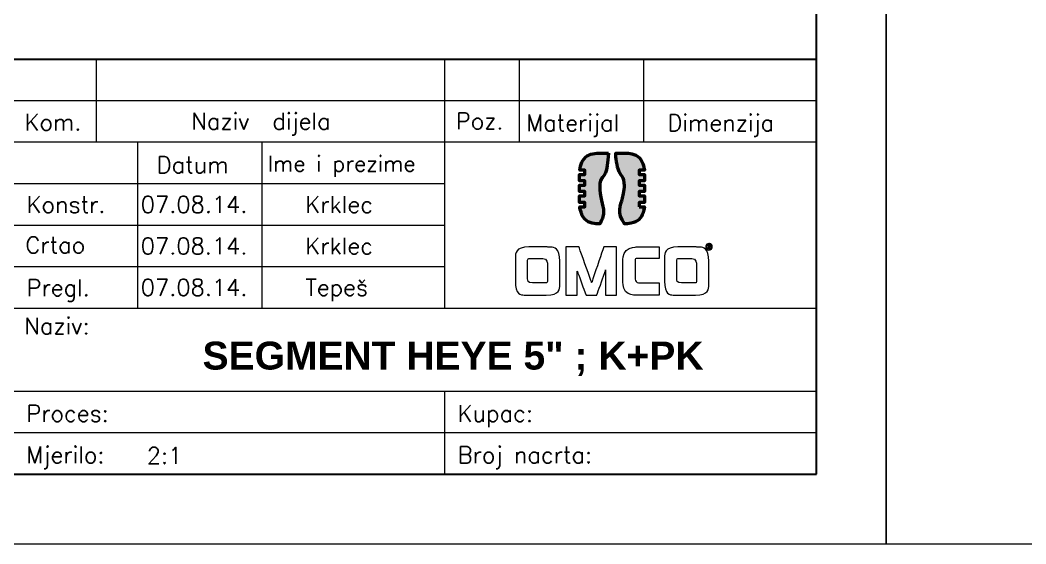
# Model space of a CAD drawing. Extents: x -409 to 828, y -94 to 506.
# Drawn here: x -50.5 to 21.5, y -94.1 to -56.6 of the extents above; entities that cross this region are included whole.
import ezdxf

# ---------------------------------------------------------------- set-up
doc = ezdxf.new("R2010")
doc.units = 0
doc.header["$LTSCALE"] = 7
doc.header["$MEASUREMENT"] = 0
doc.layers.get('0').update_dxf_attribs({"linetype": 'CONTINUOUS', "lineweight": 15})
doc.layers.add('3', color=3, linetype='CONTINUOUS', lineweight=30)
doc.layers.add('4', color=5, linetype='CONTINUOUS', lineweight=50)
doc.styles.add('ROMANS', font='romans.shx')

msp = doc.modelspace()

# ---------------------------------------------------------------- hatches: boundary and pattern name
at = {"layer": '4'}
h = msp.add_hatch(color=142, dxfattribs=at)
edge = h.paths.add_edge_path()
edge.add_spline(control_points=[(-9.0017, -68.7954), (-9.0091, -68.7012), (-9.0134, -68.6033), (-9.0134, -68.5017), (-9.0134, -68.5017), (-9.0134, -67.8634), (-8.4513, -67.6925), (-8.3898, -66.1606)], knot_values=[0.9494043, 0.9494043, 0.9494043, 0.9494043, 0.952381, 0.952381, 0.952381, 0.9761905, 1, 1, 1, 1], degree=3, periodic=0)
edge.add_spline(control_points=[(-8.3898, -66.1606), (-8.3898, -66.1606), (-8.5519, -66.1606), (-8.714, -66.1606)], knot_values=[0, 0, 0, 0, 0.0238095, 0.0238095, 0.0238095, 0.0238095], degree=3, periodic=0)
edge.add_spline(control_points=[(-8.714, -66.1606), (-8.8761, -66.1606), (-9.0382, -66.1606), (-9.0382, -66.1606), (-9.0382, -66.1606), (-9.0724, -66.1606), (-9.129, -66.1639)], knot_values=[0.0238095, 0.0238095, 0.0238095, 0.0238095, 0.047619, 0.047619, 0.047619, 0.0535718, 0.0535718, 0.0535718, 0.0535718], degree=3, periodic=0)
edge.add_spline(control_points=[(-9.129, -66.1639), (-9.1856, -66.1672), (-9.2645, -66.1738), (-9.3539, -66.187)], knot_values=[0.0535718, 0.0535718, 0.0535718, 0.0535718, 0.059524, 0.059524, 0.059524, 0.059524], degree=3, periodic=0)
edge.add_spline(control_points=[(-9.3539, -66.187), (-9.3986, -66.1936), (-9.4459, -66.2019), (-9.4944, -66.2122)], knot_values=[0.059524, 0.059524, 0.059524, 0.059524, 0.0625002, 0.0625002, 0.0625002, 0.0625002], degree=3, periodic=0)
edge.add_spline(control_points=[(-9.4944, -66.2122), (-9.5671, -66.2276), (-9.6424, -66.2477), (-9.7153, -66.2739)], knot_values=[0.0625002, 0.0625002, 0.0625002, 0.0625002, 0.0669644, 0.0669644, 0.0669644, 0.0669644], degree=3, periodic=0)
edge.add_spline(control_points=[(-9.7153, -66.2739), (-9.7396, -66.2826), (-9.7636, -66.2919), (-9.7871, -66.302)], knot_values=[0.0669644, 0.0669644, 0.0669644, 0.0669644, 0.0684524, 0.0684524, 0.0684524, 0.0684524], degree=3, periodic=0)
edge.add_spline(control_points=[(-9.7871, -66.302), (-9.8107, -66.3122), (-9.8338, -66.323), (-9.8563, -66.3346)], knot_values=[0.0684524, 0.0684524, 0.0684524, 0.0684524, 0.0699405, 0.0699405, 0.0699405, 0.0699405], degree=3, periodic=0)
edge.add_spline(control_points=[(-9.8563, -66.3346), (-9.8788, -66.3462), (-9.9224, -66.3709), (-9.9628, -66.3989), (-9.9822, -66.4137)], knot_values=[0.0699405, 0.0699405, 0.0699405, 0.0699405, 0.0714286, 0.0729166, 0.0729166, 0.0729166, 0.0729166], degree=3, periodic=0)
edge.add_spline(control_points=[(-9.9822, -66.4137), (-10.0209, -66.4433), (-10.0565, -66.4759), (-10.0893, -66.5111)], knot_values=[0.0729166, 0.0729166, 0.0729166, 0.0729166, 0.0758928, 0.0758928, 0.0758928, 0.0758928], degree=3, periodic=0)
edge.add_spline(control_points=[(-10.0893, -66.5111), (-10.122, -66.5463), (-10.1519, -66.584), (-10.1791, -66.6239)], knot_values=[0.0758928, 0.0758928, 0.0758928, 0.0758928, 0.0788689, 0.0788689, 0.0788689, 0.0788689], degree=3, periodic=0)
edge.add_spline(control_points=[(-10.1791, -66.6239), (-10.2064, -66.6637), (-10.231, -66.7057), (-10.2533, -66.7492)], knot_values=[0.0788689, 0.0788689, 0.0788689, 0.0788689, 0.081845, 0.081845, 0.081845, 0.081845], degree=3, periodic=0)
edge.add_spline(control_points=[(-10.2533, -66.7492), (-10.2868, -66.8145), (-10.3151, -66.8835), (-10.3391, -66.9544)], knot_values=[0.081845, 0.081845, 0.081845, 0.081845, 0.0863092, 0.0863092, 0.0863092, 0.0863092], degree=3, periodic=0)
edge.add_spline(control_points=[(-10.3391, -66.9544), (-10.3711, -67.0489), (-10.3955, -67.147), (-10.4146, -67.2447)], knot_values=[0.0863092, 0.0863092, 0.0863092, 0.0863092, 0.0922615, 0.0922615, 0.0922615, 0.0922615], degree=3, periodic=0)
edge.add_spline(control_points=[(-10.4146, -67.2447), (-10.4241, -67.2935), (-10.4323, -67.3423), (-10.4394, -67.3905)], knot_values=[0.0922615, 0.0922615, 0.0922615, 0.0922615, 0.0952381, 0.0952381, 0.0952381, 0.0952381], degree=3, periodic=0)
edge.add_spline(control_points=[(-10.4394, -67.3905), (-10.4394, -67.3905), (-10.4394, -67.3905), (-10.0683, -67.3905), (-10.0683, -67.3905)], knot_values=[0.0952381, 0.0952381, 0.0952381, 0.0952381, 0.1190476, 0.1428571, 0.1428571, 0.1428571, 0.1428571], degree=3, periodic=0)
edge.add_spline(control_points=[(-10.0683, -67.3905), (-10.0683, -67.3905), (-10.0683, -67.3905), (-10.0683, -67.7011), (-10.0683, -67.7011)], knot_values=[0.1428571, 0.1428571, 0.1428571, 0.1428571, 0.1666667, 0.1904762, 0.1904762, 0.1904762, 0.1904762], degree=3, periodic=0)
edge.add_spline(control_points=[(-10.0683, -67.7011), (-10.0683, -67.7011), (-10.0683, -67.7011), (-10.4565, -67.7011), (-10.4565, -67.7011)], knot_values=[0.1904762, 0.1904762, 0.1904762, 0.1904762, 0.2142857, 0.2380952, 0.2380952, 0.2380952, 0.2380952], degree=3, periodic=0)
edge.add_spline(control_points=[(-10.4565, -67.7011), (-10.4565, -67.7011), (-10.4565, -67.7011), (-10.4565, -68.1575), (-10.4565, -68.1575)], knot_values=[0.2380952, 0.2380952, 0.2380952, 0.2380952, 0.2619048, 0.2857143, 0.2857143, 0.2857143, 0.2857143], degree=3, periodic=0)
edge.add_spline(control_points=[(-10.4565, -68.1575), (-10.4565, -68.1575), (-10.4565, -68.1575), (-10.0683, -68.1575), (-10.0683, -68.1575)], knot_values=[0.2857143, 0.2857143, 0.2857143, 0.2857143, 0.3095238, 0.3333333, 0.3333333, 0.3333333, 0.3333333], degree=3, periodic=0)
edge.add_spline(control_points=[(-10.0683, -68.1575), (-10.0683, -68.1575), (-10.0683, -68.1575), (-10.0683, -68.4681), (-10.0683, -68.4681)], knot_values=[0.3333333, 0.3333333, 0.3333333, 0.3333333, 0.3571429, 0.3809524, 0.3809524, 0.3809524, 0.3809524], degree=3, periodic=0)
edge.add_spline(control_points=[(-10.0683, -68.4681), (-10.0683, -68.4681), (-10.0683, -68.4681), (-10.4565, -68.4681), (-10.4565, -68.4681)], knot_values=[0.3809524, 0.3809524, 0.3809524, 0.3809524, 0.4047619, 0.4285714, 0.4285714, 0.4285714, 0.4285714], degree=3, periodic=0)
edge.add_spline(control_points=[(-10.4565, -68.4681), (-10.4565, -68.4681), (-10.4565, -68.4681), (-10.4565, -68.9245), (-10.4565, -68.9245)], knot_values=[0.4285714, 0.4285714, 0.4285714, 0.4285714, 0.452381, 0.4761905, 0.4761905, 0.4761905, 0.4761905], degree=3, periodic=0)
edge.add_spline(control_points=[(-10.4565, -68.9245), (-10.4565, -68.9245), (-10.4565, -68.9245), (-10.0683, -68.9245), (-10.0683, -68.9245)], knot_values=[0.4761905, 0.4761905, 0.4761905, 0.4761905, 0.5, 0.5238095, 0.5238095, 0.5238095, 0.5238095], degree=3, periodic=0)
edge.add_spline(control_points=[(-10.0683, -68.9245), (-10.0683, -68.9245), (-10.0683, -68.9245), (-10.0683, -69.235), (-10.0683, -69.235)], knot_values=[0.5238095, 0.5238095, 0.5238095, 0.5238095, 0.547619, 0.5714286, 0.5714286, 0.5714286, 0.5714286], degree=3, periodic=0)
edge.add_spline(control_points=[(-10.0683, -69.235), (-10.0683, -69.235), (-10.0683, -69.235), (-10.4565, -69.235), (-10.4565, -69.235)], knot_values=[0.5714286, 0.5714286, 0.5714286, 0.5714286, 0.5952381, 0.6190476, 0.6190476, 0.6190476, 0.6190476], degree=3, periodic=0)
edge.add_spline(control_points=[(-10.4565, -69.235), (-10.4565, -69.235), (-10.4565, -69.235), (-10.4565, -69.6915), (-10.4565, -69.6915)], knot_values=[0.6190476, 0.6190476, 0.6190476, 0.6190476, 0.6428571, 0.6666667, 0.6666667, 0.6666667, 0.6666667], degree=3, periodic=0)
edge.add_spline(control_points=[(-10.4565, -69.6915), (-10.4565, -69.6915), (-10.4565, -69.6915), (-10.0683, -69.6915), (-10.0683, -69.6915)], knot_values=[0.6666667, 0.6666667, 0.6666667, 0.6666667, 0.6904762, 0.7142857, 0.7142857, 0.7142857, 0.7142857], degree=3, periodic=0)
edge.add_spline(control_points=[(-10.0683, -69.6915), (-10.0683, -69.6915), (-10.0683, -69.6915), (-10.0683, -70.002), (-10.0683, -70.002)], knot_values=[0.7142857, 0.7142857, 0.7142857, 0.7142857, 0.7380952, 0.7619048, 0.7619048, 0.7619048, 0.7619048], degree=3, periodic=0)
edge.add_spline(control_points=[(-10.0683, -70.002), (-10.0683, -70.002), (-10.0683, -70.002), (-10.4423, -70.002), (-10.4423, -70.002), (-10.4423, -70.002), (-10.4382, -70.0386), (-10.4274, -70.0982)], knot_values=[0.7619048, 0.7619048, 0.7619048, 0.7619048, 0.7857143, 0.8095238, 0.8095238, 0.8095238, 0.8154765, 0.8154765, 0.8154765, 0.8154765], degree=3, periodic=0)
edge.add_spline(control_points=[(-10.4274, -70.0982), (-10.4167, -70.1579), (-10.3993, -70.2406), (-10.3728, -70.3329)], knot_values=[0.8154765, 0.8154765, 0.8154765, 0.8154765, 0.8214288, 0.8214288, 0.8214288, 0.8214288], degree=3, periodic=0)
edge.add_spline(control_points=[(-10.3728, -70.3329), (-10.3596, -70.379), (-10.3441, -70.4276), (-10.326, -70.4769)], knot_values=[0.8214288, 0.8214288, 0.8214288, 0.8214288, 0.8244049, 0.8244049, 0.8244049, 0.8244049], degree=3, periodic=0)
edge.add_spline(control_points=[(-10.326, -70.4769), (-10.2988, -70.5508), (-10.2659, -70.6263), (-10.226, -70.6978)], knot_values=[0.8244049, 0.8244049, 0.8244049, 0.8244049, 0.8288691, 0.8288691, 0.8288691, 0.8288691], degree=3, periodic=0)
edge.add_spline(control_points=[(-10.226, -70.6978), (-10.1995, -70.7455), (-10.1698, -70.7913), (-10.1369, -70.8336)], knot_values=[0.8288691, 0.8288691, 0.8288691, 0.8288691, 0.8318453, 0.8318453, 0.8318453, 0.8318453], degree=3, periodic=0)
edge.add_spline(control_points=[(-10.1369, -70.8336), (-10.1204, -70.8548), (-10.0857, -70.8954), (-10.0475, -70.9317), (-10.0277, -70.9488)], knot_values=[0.8318453, 0.8318453, 0.8318453, 0.8318453, 0.8333333, 0.8348214, 0.8348214, 0.8348214, 0.8348214], degree=3, periodic=0)
edge.add_spline(control_points=[(-10.0277, -70.9488), (-9.988, -70.983), (-9.9455, -71.0131), (-9.9011, -71.0397)], knot_values=[0.8348214, 0.8348214, 0.8348214, 0.8348214, 0.8377975, 0.8377975, 0.8377975, 0.8377975], degree=3, periodic=0)
edge.add_spline(control_points=[(-9.9011, -71.0397), (-9.8567, -71.0662), (-9.8105, -71.0891), (-9.7637, -71.1089)], knot_values=[0.8377975, 0.8377975, 0.8377975, 0.8377975, 0.8407737, 0.8407737, 0.8407737, 0.8407737], degree=3, periodic=0)
edge.add_spline(control_points=[(-9.7637, -71.1089), (-9.7168, -71.1287), (-9.6694, -71.1453), (-9.6224, -71.1593)], knot_values=[0.8407737, 0.8407737, 0.8407737, 0.8407737, 0.8437498, 0.8437498, 0.8437498, 0.8437498], degree=3, periodic=0)
edge.add_spline(control_points=[(-9.6224, -71.1593), (-9.5519, -71.1803), (-9.4826, -71.1954), (-9.4184, -71.2062)], knot_values=[0.8437498, 0.8437498, 0.8437498, 0.8437498, 0.848214, 0.848214, 0.848214, 0.848214], degree=3, periodic=0)
edge.add_spline(control_points=[(-9.4184, -71.2062), (-9.3327, -71.2205), (-9.2559, -71.2272), (-9.1973, -71.23)], knot_values=[0.848214, 0.848214, 0.848214, 0.848214, 0.8541663, 0.8541663, 0.8541663, 0.8541663], degree=3, periodic=0)
edge.add_spline(control_points=[(-9.1973, -71.23), (-9.168, -71.2314), (-9.1432, -71.2319), (-9.1241, -71.2319)], knot_values=[0.8541663, 0.8541663, 0.8541663, 0.8541663, 0.8571429, 0.8571429, 0.8571429, 0.8571429], degree=3, periodic=0)
edge.add_spline(control_points=[(-9.1241, -71.2319), (-9.1241, -71.2319), (-9.1241, -71.2319), (-9.0095, -71.2319), (-9.0095, -71.2319)], knot_values=[0.8571429, 0.8571429, 0.8571429, 0.8571429, 0.8809524, 0.9047614, 0.9047614, 0.9047614, 0.9047614], degree=3, periodic=0)
edge.add_spline(control_points=[(-9.0095, -71.2319), (-9.0095, -71.2319), (-9.0095, -71.2319), (-9.0095, -71.2319), (-9.0095, -71.2319), (-9.0052, -71.2258), (-8.9978, -71.2142)], knot_values=[0.9047614, 0.9047614, 0.9047614, 0.9047614, 0.9062502, 0.9062502, 0.9062502, 0.9077385, 0.9077385, 0.9077385, 0.9077385], degree=3, periodic=0)
edge.add_spline(control_points=[(-8.9978, -71.2142), (-8.983, -71.191), (-8.9554, -71.1458), (-8.9237, -71.0832)], knot_values=[0.9077385, 0.9077385, 0.9077385, 0.9077385, 0.9136908, 0.9136908, 0.9136908, 0.9136908], degree=3, periodic=0)
edge.add_spline(control_points=[(-8.9237, -71.0832), (-8.8919, -71.0206), (-8.856, -70.9407), (-8.8243, -70.8482)], knot_values=[0.9136908, 0.9136908, 0.9136908, 0.9136908, 0.919643, 0.919643, 0.919643, 0.919643], degree=3, periodic=0)
edge.add_spline(control_points=[(-8.8243, -70.8482), (-8.8084, -70.802), (-8.7936, -70.7525), (-8.781, -70.7005)], knot_values=[0.919643, 0.919643, 0.919643, 0.919643, 0.9226192, 0.9226192, 0.9226192, 0.9226192], degree=3, periodic=0)
edge.add_spline(control_points=[(-8.781, -70.7005), (-8.7747, -70.6746), (-8.7689, -70.6479), (-8.7638, -70.6207)], knot_values=[0.9226192, 0.9226192, 0.9226192, 0.9226192, 0.9241072, 0.9241072, 0.9241072, 0.9241072], degree=3, periodic=0)
edge.add_spline(control_points=[(-8.7638, -70.6207), (-8.7535, -70.5663), (-8.7459, -70.5096), (-8.742, -70.4513)], knot_values=[0.9241072, 0.9241072, 0.9241072, 0.9241072, 0.9270834, 0.9270834, 0.9270834, 0.9270834], degree=3, periodic=0)
edge.add_spline(control_points=[(-8.742, -70.4513), (-8.7401, -70.4221), (-8.7391, -70.3925), (-8.7392, -70.3625)], knot_values=[0.9270834, 0.9270834, 0.9270834, 0.9270834, 0.9285714, 0.9285714, 0.9285714, 0.9285714], degree=3, periodic=0)
edge.add_spline(control_points=[(-8.7392, -70.3625), (-8.7392, -70.3325), (-8.7404, -70.3022), (-8.7424, -70.2715)], knot_values=[0.9285714, 0.9285714, 0.9285714, 0.9285714, 0.9300595, 0.9300595, 0.9300595, 0.9300595], degree=3, periodic=0)
edge.add_spline(control_points=[(-8.7424, -70.2715), (-8.7465, -70.2102), (-8.7544, -70.1472), (-8.7648, -70.0825)], knot_values=[0.9300595, 0.9300595, 0.9300595, 0.9300595, 0.9330356, 0.9330356, 0.9330356, 0.9330356], degree=3, periodic=0)
edge.add_spline(control_points=[(-8.7648, -70.0825), (-8.7806, -69.9853), (-8.8023, -69.884), (-8.8264, -69.7775)], knot_values=[0.9330356, 0.9330356, 0.9330356, 0.9330356, 0.9374998, 0.9374998, 0.9374998, 0.9374998], degree=3, periodic=0)
edge.add_spline(control_points=[(-8.8264, -69.7775), (-8.8585, -69.6354), (-8.8948, -69.4842), (-8.9269, -69.3214)], knot_values=[0.9374998, 0.9374998, 0.9374998, 0.9374998, 0.9434521, 0.9434521, 0.9434521, 0.9434521], degree=3, periodic=0)
edge.add_spline(control_points=[(-9.0017, -68.7954), (-8.9867, -68.984), (-8.959, -69.1585), (-8.9269, -69.3214)], knot_values=[0.9434521, 0.9434521, 0.9434521, 0.9434521, 0.9494043, 0.9494043, 0.9494043, 0.9494043], degree=3, periodic=0)
h = msp.add_hatch(color=253, dxfattribs=at)
edge = h.paths.add_edge_path()
edge.add_spline(control_points=[(-6.1857, -68.9245), (-6.1857, -68.9245), (-6.1857, -68.9245), (-5.7975, -68.9245), (-5.7975, -68.9245)], knot_values=[0.2380952, 0.2380952, 0.2380952, 0.2380952, 0.2619048, 0.2857143, 0.2857143, 0.2857143, 0.2857143], degree=3, periodic=0)
edge.add_spline(control_points=[(-5.7975, -68.9245), (-5.7975, -68.9245), (-5.7975, -68.9245), (-5.7975, -68.4681), (-5.7975, -68.4681)], knot_values=[0.2857143, 0.2857143, 0.2857143, 0.2857143, 0.3095238, 0.3333333, 0.3333333, 0.3333333, 0.3333333], degree=3, periodic=0)
edge.add_spline(control_points=[(-5.7975, -68.4681), (-5.7975, -68.4681), (-5.7975, -68.4681), (-6.1857, -68.4681), (-6.1857, -68.4681)], knot_values=[0.3333333, 0.3333333, 0.3333333, 0.3333333, 0.3571429, 0.3809524, 0.3809524, 0.3809524, 0.3809524], degree=3, periodic=0)
edge.add_spline(control_points=[(-6.1857, -68.4681), (-6.1857, -68.4681), (-6.1857, -68.4681), (-6.1857, -68.1575), (-6.1857, -68.1575)], knot_values=[0.3809524, 0.3809524, 0.3809524, 0.3809524, 0.4047619, 0.4285714, 0.4285714, 0.4285714, 0.4285714], degree=3, periodic=0)
edge.add_spline(control_points=[(-6.1857, -68.1575), (-6.1857, -68.1575), (-6.1857, -68.1575), (-5.7975, -68.1575), (-5.7975, -68.1575)], knot_values=[0.4285714, 0.4285714, 0.4285714, 0.4285714, 0.452381, 0.4761905, 0.4761905, 0.4761905, 0.4761905], degree=3, periodic=0)
edge.add_spline(control_points=[(-5.7975, -68.1575), (-5.7975, -68.1575), (-5.7975, -68.1575), (-5.7975, -67.7011), (-5.7975, -67.7011)], knot_values=[0.4761905, 0.4761905, 0.4761905, 0.4761905, 0.5, 0.5238095, 0.5238095, 0.5238095, 0.5238095], degree=3, periodic=0)
edge.add_spline(control_points=[(-5.7975, -67.7011), (-5.7975, -67.7011), (-5.7975, -67.7011), (-6.1857, -67.7011), (-6.1857, -67.7011)], knot_values=[0.5238095, 0.5238095, 0.5238095, 0.5238095, 0.547619, 0.5714286, 0.5714286, 0.5714286, 0.5714286], degree=3, periodic=0)
edge.add_spline(control_points=[(-6.1857, -67.7011), (-6.1857, -67.7011), (-6.1857, -67.7011), (-6.1857, -67.3905), (-6.1857, -67.3905)], knot_values=[0.5714286, 0.5714286, 0.5714286, 0.5714286, 0.5952381, 0.6190476, 0.6190476, 0.6190476, 0.6190476], degree=3, periodic=0)
edge.add_spline(control_points=[(-6.1857, -67.3905), (-6.1857, -67.3905), (-6.1857, -67.3905), (-5.8128, -67.3905), (-5.8128, -67.3905), (-5.8128, -67.3905), (-5.817, -67.3542), (-5.828, -67.2949)], knot_values=[0.6190476, 0.6190476, 0.6190476, 0.6190476, 0.6428571, 0.6666667, 0.6666667, 0.6666667, 0.6726194, 0.6726194, 0.6726194, 0.6726194], degree=3, periodic=0)
edge.add_spline(control_points=[(-5.828, -67.2949), (-5.8389, -67.2356), (-5.8566, -67.1534), (-5.8833, -67.0616)], knot_values=[0.6726194, 0.6726194, 0.6726194, 0.6726194, 0.6785717, 0.6785717, 0.6785717, 0.6785717], degree=3, periodic=0)
edge.add_spline(control_points=[(-5.8833, -67.0616), (-5.8967, -67.0157), (-5.9123, -66.9673), (-5.9305, -66.9183)], knot_values=[0.6785717, 0.6785717, 0.6785717, 0.6785717, 0.6815478, 0.6815478, 0.6815478, 0.6815478], degree=3, periodic=0)
edge.add_spline(control_points=[(-5.9305, -66.9183), (-5.9578, -66.8447), (-5.991, -66.7695), (-6.0309, -66.6982)], knot_values=[0.6815478, 0.6815478, 0.6815478, 0.6815478, 0.686012, 0.686012, 0.686012, 0.686012], degree=3, periodic=0)
edge.add_spline(control_points=[(-6.0309, -66.6982), (-6.0575, -66.6507), (-6.0872, -66.605), (-6.1202, -66.5627)], knot_values=[0.686012, 0.686012, 0.686012, 0.686012, 0.6889881, 0.6889881, 0.6889881, 0.6889881], degree=3, periodic=0)
edge.add_spline(control_points=[(-6.1202, -66.5627), (-6.1367, -66.5416), (-6.1713, -66.501), (-6.2095, -66.4647), (-6.2293, -66.4476)], knot_values=[0.6889881, 0.6889881, 0.6889881, 0.6889881, 0.6904762, 0.6919643, 0.6919643, 0.6919643, 0.6919643], degree=3, periodic=0)
edge.add_spline(control_points=[(-6.2293, -66.4476), (-6.2689, -66.4133), (-6.3114, -66.383), (-6.3556, -66.3564)], knot_values=[0.6919643, 0.6919643, 0.6919643, 0.6919643, 0.6949404, 0.6949404, 0.6949404, 0.6949404], degree=3, periodic=0)
edge.add_spline(control_points=[(-6.3556, -66.3564), (-6.3999, -66.3297), (-6.446, -66.3066), (-6.4926, -66.2866)], knot_values=[0.6949404, 0.6949404, 0.6949404, 0.6949404, 0.6979165, 0.6979165, 0.6979165, 0.6979165], degree=3, periodic=0)
edge.add_spline(control_points=[(-6.4926, -66.2866), (-6.5393, -66.2666), (-6.5866, -66.2498), (-6.6334, -66.2355)], knot_values=[0.6979165, 0.6979165, 0.6979165, 0.6979165, 0.7008926, 0.7008926, 0.7008926, 0.7008926], degree=3, periodic=0)
edge.add_spline(control_points=[(-6.6334, -66.2355), (-6.7036, -66.2141), (-6.7726, -66.1987), (-6.8366, -66.1876)], knot_values=[0.7008926, 0.7008926, 0.7008926, 0.7008926, 0.7053568, 0.7053568, 0.7053568, 0.7053568], degree=3, periodic=0)
edge.add_spline(control_points=[(-6.8366, -66.1876), (-6.922, -66.1728), (-6.9985, -66.1658), (-7.0569, -66.1627)], knot_values=[0.7053568, 0.7053568, 0.7053568, 0.7053568, 0.7113091, 0.7113091, 0.7113091, 0.7113091], degree=3, periodic=0)
edge.add_spline(control_points=[(-7.0569, -66.1627), (-7.0861, -66.1612), (-7.1108, -66.1606), (-7.1298, -66.1606)], knot_values=[0.7113091, 0.7113091, 0.7113091, 0.7113091, 0.7142857, 0.7142857, 0.7142857, 0.7142857], degree=3, periodic=0)
edge.add_spline(control_points=[(-7.1298, -66.1606), (-7.1298, -66.1606), (-7.1298, -66.1606), (-7.8644, -66.1606), (-7.8644, -66.1606), (-7.8644, -66.1606), (-7.8624, -66.2085), (-7.8571, -66.287)], knot_values=[0.7142857, 0.7142857, 0.7142857, 0.7142857, 0.7380952, 0.7619048, 0.7619048, 0.7619048, 0.7678575, 0.7678575, 0.7678575, 0.7678575], degree=3, periodic=0)
edge.add_spline(control_points=[(-7.8571, -66.287), (-7.8518, -66.3654), (-7.8431, -66.4745), (-7.8295, -66.5968)], knot_values=[0.7678575, 0.7678575, 0.7678575, 0.7678575, 0.7738098, 0.7738098, 0.7738098, 0.7738098], degree=3, periodic=0)
edge.add_spline(control_points=[(-7.8295, -66.5968), (-7.8227, -66.658), (-7.8146, -66.7225), (-7.8052, -66.7882)], knot_values=[0.7738098, 0.7738098, 0.7738098, 0.7738098, 0.7767859, 0.7767859, 0.7767859, 0.7767859], degree=3, periodic=0)
edge.add_spline(control_points=[(-7.8052, -66.7882), (-7.7864, -66.9195), (-7.7619, -67.0555), (-7.7304, -67.1788)], knot_values=[0.7767859, 0.7767859, 0.7767859, 0.7767859, 0.7827382, 0.7827382, 0.7827382, 0.7827382], degree=3, periodic=0)
edge.add_spline(control_points=[(-7.7304, -67.1788), (-7.7146, -67.2405), (-7.6883, -67.3283), (-7.6576, -67.4041), (-7.6469, -67.4283)], knot_values=[0.7827382, 0.7827382, 0.7827382, 0.7827382, 0.7857143, 0.7872024, 0.7872024, 0.7872024, 0.7872024], degree=3, periodic=0)
edge.add_spline(control_points=[(-7.6469, -67.4283), (-7.6257, -67.4766), (-7.6029, -67.5205), (-7.5793, -67.5617)], knot_values=[0.7872024, 0.7872024, 0.7872024, 0.7872024, 0.7901785, 0.7901785, 0.7901785, 0.7901785], degree=3, periodic=0)
edge.add_spline(control_points=[(-7.5793, -67.5617), (-7.5439, -67.6235), (-7.5068, -67.6792), (-7.4707, -67.7347)], knot_values=[0.7901785, 0.7901785, 0.7901785, 0.7901785, 0.7946427, 0.7946427, 0.7946427, 0.7946427], degree=3, periodic=0)
edge.add_spline(control_points=[(-7.3678, -67.9066), (-7.3994, -67.8456), (-7.4346, -67.7902), (-7.4707, -67.7347)], knot_values=[0.7946427, 0.7946427, 0.7946427, 0.7946427, 0.7991069, 0.7991069, 0.7991069, 0.7991069], degree=3, periodic=0)
edge.add_spline(control_points=[(-7.2674, -68.1951), (-7.2788, -68.1373), (-7.2934, -68.0855), (-7.3104, -68.038)], knot_values=[0.802083, 0.802083, 0.802083, 0.802083, 0.8050591, 0.8050591, 0.8050591, 0.8050591], degree=3, periodic=0)
edge.add_spline(control_points=[(-7.2425, -68.5729), (-7.2404, -68.5271), (-7.2404, -68.5017), (-7.2404, -68.5017), (-7.2404, -68.4618), (-7.2415, -68.4241), (-7.2436, -68.3883)], knot_values=[0.8080353, 0.8080353, 0.8080353, 0.8080353, 0.813988, 0.813988, 0.813988, 0.8154765, 0.8154765, 0.8154765, 0.8154765], degree=3, periodic=0)
edge.add_spline(control_points=[(-7.298, -69.0503), (-7.2596, -68.837), (-7.2468, -68.6643), (-7.2425, -68.5729)], knot_values=[0.8154765, 0.8154765, 0.8154765, 0.8154765, 0.8273811, 0.8273811, 0.8273811, 0.8273811], degree=3, periodic=0)
edge.add_spline(control_points=[(-7.4328, -69.5825), (-7.4133, -69.5188), (-7.3557, -69.3322), (-7.3173, -69.157), (-7.298, -69.0503)], knot_values=[0.8273811, 0.8273811, 0.8273811, 0.8273811, 0.8303572, 0.8363095, 0.8363095, 0.8363095, 0.8363095], degree=3, periodic=0)
edge.add_spline(control_points=[(-7.4328, -69.5825), (-7.4621, -69.6781), (-7.4919, -69.7771), (-7.5161, -69.8804)], knot_values=[0.8363095, 0.8363095, 0.8363095, 0.8363095, 0.8407737, 0.8407737, 0.8407737, 0.8407737], degree=3, periodic=0)
edge.add_spline(control_points=[(-7.5161, -69.8804), (-7.5323, -69.9493), (-7.5459, -70.0201), (-7.5551, -70.093)], knot_values=[0.8407737, 0.8407737, 0.8407737, 0.8407737, 0.8437498, 0.8437498, 0.8437498, 0.8437498], degree=3, periodic=0)
edge.add_spline(control_points=[(-7.5551, -70.093), (-7.5644, -70.1659), (-7.5692, -70.241), (-7.5678, -70.3185)], knot_values=[0.8437498, 0.8437498, 0.8437498, 0.8437498, 0.8467259, 0.8467259, 0.8467259, 0.8467259], degree=3, periodic=0)
edge.add_spline(control_points=[(-7.5678, -70.3185), (-7.5665, -70.396), (-7.5589, -70.4759), (-7.5432, -70.5585)], knot_values=[0.8467259, 0.8467259, 0.8467259, 0.8467259, 0.8497021, 0.8497021, 0.8497021, 0.8497021], degree=3, periodic=0)
edge.add_spline(control_points=[(-7.5432, -70.5585), (-7.5274, -70.6411), (-7.5036, -70.7263), (-7.4699, -70.8145)], knot_values=[0.8497021, 0.8497021, 0.8497021, 0.8497021, 0.8526782, 0.8526782, 0.8526782, 0.8526782], degree=3, periodic=0)
edge.add_spline(control_points=[(-7.4699, -70.8145), (-7.4361, -70.9027), (-7.3924, -70.9938), (-7.3369, -71.088)], knot_values=[0.8526782, 0.8526782, 0.8526782, 0.8526782, 0.8556543, 0.8556543, 0.8556543, 0.8556543], degree=3, periodic=0)
edge.add_spline(control_points=[(-7.3369, -71.088), (-7.3091, -71.1352), (-7.2784, -71.1831), (-7.2444, -71.2319)], knot_values=[0.8556543, 0.8556543, 0.8556543, 0.8556543, 0.8571429, 0.8571429, 0.8571429, 0.8571429], degree=3, periodic=0)
edge.add_spline(control_points=[(-7.2444, -71.2319), (-7.2444, -71.2319), (-7.2444, -71.2319), (-7.2072, -71.2319), (-7.2072, -71.2319)], knot_values=[0.8571429, 0.8571429, 0.8571429, 0.8571429, 0.8809524, 0.9047614, 0.9047614, 0.9047614, 0.9047614], degree=3, periodic=0)
edge.add_spline(control_points=[(-7.2072, -71.2319), (-7.2072, -71.2319), (-7.2072, -71.2319), (-7.2072, -71.2319), (-7.2072, -71.2319), (-7.173, -71.2319), (-7.1165, -71.2286)], knot_values=[0.9047614, 0.9047614, 0.9047614, 0.9047614, 0.9077383, 0.9077383, 0.9077383, 0.9107146, 0.9107146, 0.9107146, 0.9107146], degree=3, periodic=0)
edge.add_spline(control_points=[(-7.1165, -71.2286), (-7.0599, -71.2253), (-6.9811, -71.2187), (-6.8917, -71.2055)], knot_values=[0.9107146, 0.9107146, 0.9107146, 0.9107146, 0.9166669, 0.9166669, 0.9166669, 0.9166669], degree=3, periodic=0)
edge.add_spline(control_points=[(-6.8917, -71.2055), (-6.8471, -71.1989), (-6.7998, -71.1907), (-6.7514, -71.1804)], knot_values=[0.9166669, 0.9166669, 0.9166669, 0.9166669, 0.919643, 0.919643, 0.919643, 0.919643], degree=3, periodic=0)
edge.add_spline(control_points=[(-6.7514, -71.1804), (-6.6787, -71.1649), (-6.6036, -71.1448), (-6.5309, -71.1187)], knot_values=[0.919643, 0.919643, 0.919643, 0.919643, 0.9241072, 0.9241072, 0.9241072, 0.9241072], degree=3, periodic=0)
edge.add_spline(control_points=[(-6.5309, -71.1187), (-6.4824, -71.1013), (-6.435, -71.0812), (-6.3902, -71.058)], knot_values=[0.9241072, 0.9241072, 0.9241072, 0.9241072, 0.9270834, 0.9270834, 0.9270834, 0.9270834], degree=3, periodic=0)
edge.add_spline(control_points=[(-6.3902, -71.058), (-6.3678, -71.0464), (-6.3243, -71.0217), (-6.2841, -70.9936), (-6.2648, -70.9788)], knot_values=[0.9270834, 0.9270834, 0.9270834, 0.9270834, 0.9285714, 0.9300595, 0.9300595, 0.9300595, 0.9300595], degree=3, periodic=0)
edge.add_spline(control_points=[(-6.2648, -70.9788), (-6.2262, -70.9493), (-6.1908, -70.9167), (-6.1583, -70.8815)], knot_values=[0.9300595, 0.9300595, 0.9300595, 0.9300595, 0.9330356, 0.9330356, 0.9330356, 0.9330356], degree=3, periodic=0)
edge.add_spline(control_points=[(-6.1583, -70.8815), (-6.1258, -70.8463), (-6.0961, -70.8085), (-6.0691, -70.7687)], knot_values=[0.9330356, 0.9330356, 0.9330356, 0.9330356, 0.9360118, 0.9360118, 0.9360118, 0.9360118], degree=3, periodic=0)
edge.add_spline(control_points=[(-6.0691, -70.7687), (-6.0421, -70.7288), (-6.0177, -70.6869), (-5.9956, -70.6433)], knot_values=[0.9360118, 0.9360118, 0.9360118, 0.9360118, 0.9389879, 0.9389879, 0.9389879, 0.9389879], degree=3, periodic=0)
edge.add_spline(control_points=[(-5.9956, -70.6433), (-5.9625, -70.578), (-5.9347, -70.5091), (-5.9111, -70.4382)], knot_values=[0.9389879, 0.9389879, 0.9389879, 0.9389879, 0.9434521, 0.9434521, 0.9434521, 0.9434521], degree=3, periodic=0)
edge.add_spline(control_points=[(-5.9111, -70.4382), (-5.8797, -70.3436), (-5.8558, -70.2456), (-5.8374, -70.1479)], knot_values=[0.9434521, 0.9434521, 0.9434521, 0.9434521, 0.9494043, 0.9494043, 0.9494043, 0.9494043], degree=3, periodic=0)
edge.add_spline(control_points=[(-5.8374, -70.1479), (-5.8282, -70.099), (-5.8203, -70.0502), (-5.8134, -70.002)], knot_values=[0.9494043, 0.9494043, 0.9494043, 0.9494043, 0.952381, 0.952381, 0.952381, 0.952381], degree=3, periodic=0)
edge.add_spline(control_points=[(-5.8134, -70.002), (-5.8134, -70.002), (-5.8134, -70.002), (-6.1857, -70.002), (-6.1857, -70.002)], knot_values=[0.952381, 0.952381, 0.952381, 0.952381, 0.9761905, 1, 1, 1, 1], degree=3, periodic=0)
edge.add_spline(control_points=[(-6.1857, -70.002), (-6.1857, -70.002), (-6.1857, -69.6915), (-6.1857, -69.6915)], knot_values=[0, 0, 0, 0, 0.0476186, 0.0476186, 0.0476186, 0.0476186], degree=3, periodic=0)
edge.add_spline(control_points=[(-6.1857, -69.6915), (-6.1857, -69.6915), (-6.1857, -69.6915), (-6.1857, -69.6915), (-6.1857, -69.6915), (-6.1857, -69.6915), (-5.7975, -69.6915), (-5.7975, -69.6915)], knot_values=[0.0476186, 0.0476186, 0.0476186, 0.0476186, 0.0595238, 0.0595238, 0.0595238, 0.0714286, 0.0952381, 0.0952381, 0.0952381, 0.0952381], degree=3, periodic=0)
edge.add_spline(control_points=[(-5.7975, -69.6915), (-5.7975, -69.6915), (-5.7975, -69.6915), (-5.7975, -69.235), (-5.7975, -69.235)], knot_values=[0.0952381, 0.0952381, 0.0952381, 0.0952381, 0.1190476, 0.1428571, 0.1428571, 0.1428571, 0.1428571], degree=3, periodic=0)
edge.add_spline(control_points=[(-5.7975, -69.235), (-5.7975, -69.235), (-5.7975, -69.235), (-6.1857, -69.235), (-6.1857, -69.235)], knot_values=[0.1428571, 0.1428571, 0.1428571, 0.1428571, 0.1666667, 0.1904762, 0.1904762, 0.1904762, 0.1904762], degree=3, periodic=0)
edge.add_spline(control_points=[(-6.1857, -69.235), (-6.1857, -69.235), (-6.1857, -69.235), (-6.1857, -68.9245), (-6.1857, -68.9245)], knot_values=[0.1904762, 0.1904762, 0.1904762, 0.1904762, 0.2142857, 0.2380952, 0.2380952, 0.2380952, 0.2380952], degree=3, periodic=0)

# ---------------------------------------------------------------- linework, layer by layer
for p, q in [((11.4997, 506.465), (11.4997, -94.1371)), ((11.4997, -94.1371), (11.4997, 202.8629)), ((-45.0739, -59.4431), (-45.0739, -65.3819)), ((-20.131, -59.4431), (-20.131, -77.2595)), ((-14.786, -59.4431), (-14.786, -65.3819)), ((-5.8778, -59.4431), (-5.8778, -65.3819)), ((-120.4027, -62.4125), (6.4997, -62.4125)), ((6.4997, -65.3819), (-120.4027, -65.3819)), ((-42.1045, -65.3819), (-42.1045, -77.2595)), ((-33.1963, -65.3819), (-33.1963, -77.2595)), ((-120.4027, -68.3513), (-20.131, -68.3513)), ((-120.4027, -71.3207), (-20.131, -71.3207)), ((-120.4027, -74.2901), (-20.131, -74.2901)), ((-120.4027, -77.2595), (6.4997, -77.2595)), ((-120.4027, -83.1983), (6.4997, -83.1983)), ((-20.131, -83.1983), (-20.131, -89.1371)), ((-120.4027, -86.1677), (6.4997, -86.1677)), ((-198.5003, -94.1371), (11.4997, -94.1371)), ((11.4997, -94.1371), (431.4997, -94.1371))]:
    msp.add_line(p, q)
for points, knots in [([(-1.1895, -73.1056), (-1.3181, -73.1056), (-1.4225, -73.0011), (-1.4225, -72.8726), (-1.4225, -72.8726), (-1.4225, -72.7441), (-1.3181, -72.6397), (-1.1895, -72.6397), (-1.1895, -72.6397), (-1.061, -72.6397), (-0.9566, -72.7441), (-0.9566, -72.8726), (-0.9566, -72.8726), (-0.9566, -73.0011), (-1.061, -73.1056), (-1.1895, -73.1056)], [0, 0, 0, 0, 0.25, 0.25, 0.25, 0.375, 0.5, 0.5, 0.5, 0.625, 0.75, 0.75, 0.75, 0.875, 1, 1, 1, 1]), ([(-1.1895, -72.691), (-1.2891, -72.691), (-1.3711, -72.773), (-1.3711, -72.8726), (-1.3711, -72.8726), (-1.3711, -72.9722), (-1.2891, -73.0541), (-1.1895, -73.0541), (-1.1895, -73.0541), (-1.0899, -73.0541), (-1.0079, -72.9722), (-1.0079, -72.8726), (-1.0079, -72.8726), (-1.0079, -72.773), (-1.0899, -72.691), (-1.1895, -72.691)], [0, 0, 0, 0, 0.25, 0.25, 0.25, 0.375, 0.5, 0.5, 0.5, 0.625, 0.75, 0.75, 0.75, 0.875, 1, 1, 1, 1]), ([(-12.8383, -76.3394), (-12.8383, -76.3394), (-14.1435, -76.3394), (-14.1435, -76.3394), (-14.1435, -76.3394), (-14.2546, -76.3394), (-15.0506, -76.2927), (-15.0506, -75.3269), (-15.0506, -75.3269), (-15.0506, -75.3269), (-15.0506, -73.8521), (-15.0506, -73.8521), (-15.0506, -73.8521), (-15.0506, -73.8521), (-15.0506, -72.8864), (-14.085, -72.8864), (-14.085, -72.8864), (-14.085, -72.8864), (-12.7857, -72.8864), (-12.7857, -72.8864), (-12.7857, -72.8864), (-12.6745, -72.8864), (-11.8785, -72.9391), (-11.8785, -73.9048), (-11.8785, -73.9048), (-11.8785, -73.9048), (-11.8785, -75.3737), (-11.8785, -75.3737), (-11.8785, -75.3737), (-11.8785, -75.3737), (-11.8727, -76.3394), (-12.8383, -76.3394)], [0, 0, 0, 0, 0.125, 0.125, 0.125, 0.1875, 0.25, 0.25, 0.25, 0.3125, 0.375, 0.375, 0.375, 0.4375, 0.5, 0.5, 0.5, 0.5625, 0.625, 0.625, 0.625, 0.6875, 0.75, 0.75, 0.75, 0.8125, 0.875, 0.875, 0.875, 0.9375, 1, 1, 1, 1]), ([(-8.5894, -76.3394), (-8.5894, -76.3394), (-8.5894, -74.531), (-8.5894, -74.531), (-8.5894, -74.531), (-8.5894, -74.531), (-9.2214, -76.3394), (-9.2214, -76.3394), (-9.2214, -76.3394), (-9.2214, -76.3394), (-9.9823, -76.3394), (-9.9823, -76.3394), (-9.9823, -76.3394), (-9.9823, -76.3394), (-10.626, -74.6128), (-10.626, -74.6128), (-10.626, -74.6128), (-10.626, -74.6128), (-10.626, -76.3394), (-10.626, -76.3394), (-10.626, -76.3394), (-10.626, -76.3394), (-11.4396, -76.3394), (-11.4396, -76.3394), (-11.4396, -76.3394), (-11.4396, -76.3394), (-11.4396, -72.8864), (-11.4396, -72.8864), (-11.4396, -72.8864), (-11.4396, -72.8864), (-10.4974, -72.8864), (-10.4974, -72.8864), (-10.4974, -72.8864), (-10.4974, -72.8864), (-9.5902, -75.4323), (-9.5902, -75.4323), (-9.5902, -75.4323), (-9.5902, -75.4323), (-8.724, -72.8864), (-8.724, -72.8864), (-8.724, -72.8864), (-8.724, -72.8864), (-7.7992, -72.8864), (-7.7992, -72.8864), (-7.7992, -72.8864), (-7.7992, -72.8864), (-7.7992, -76.3394), (-7.7992, -76.3394), (-7.7992, -76.3394), (-7.7992, -76.3394), (-8.5894, -76.3394), (-8.5894, -76.3394)], [0, 0, 0, 0, 0.0769231, 0.0769231, 0.0769231, 0.1153846, 0.1538462, 0.1538462, 0.1538462, 0.1923077, 0.2307692, 0.2307692, 0.2307692, 0.2692308, 0.3076923, 0.3076923, 0.3076923, 0.3461538, 0.3846154, 0.3846154, 0.3846154, 0.4230769, 0.4615385, 0.4615385, 0.4615385, 0.5, 0.5384615, 0.5384615, 0.5384615, 0.5769231, 0.6153846, 0.6153846, 0.6153846, 0.6538462, 0.6923077, 0.6923077, 0.6923077, 0.7307692, 0.7692308, 0.7692308, 0.7692308, 0.8076923, 0.8461538, 0.8461538, 0.8461538, 0.8846154, 0.9230769, 0.9230769, 0.9230769, 0.9615385, 1, 1, 1, 1]), ([(-4.7558, -75.4617), (-4.7558, -75.4617), (-6.143, -75.4617), (-6.143, -75.4617), (-6.143, -75.4617), (-6.4825, -75.4617), (-6.4825, -75.0694), (-6.4825, -75.0694), (-6.4825, -75.0694), (-6.4825, -75.0694), (-6.4825, -73.8228), (-6.4825, -73.8228), (-6.4825, -73.8228), (-6.4825, -73.7117), (-6.3712, -73.7058), (-6.3712, -73.7058), (-6.3712, -73.7058), (-6.3712, -73.7058), (-4.7558, -73.7058), (-4.7558, -73.7058), (-4.7558, -73.7058), (-4.7558, -73.7058), (-4.7558, -72.8864), (-4.7558, -72.8864), (-4.7558, -72.8864), (-4.7558, -72.8864), (-6.3946, -72.8864), (-6.3946, -72.8864), (-6.3946, -72.8864), (-7.3603, -72.8864), (-7.3603, -73.8521), (-7.3603, -73.8521), (-7.3603, -73.8521), (-7.3603, -73.8521), (-7.3603, -75.3269), (-7.3603, -75.3269), (-7.3603, -75.3269), (-7.3603, -76.2927), (-6.5644, -76.3394), (-6.4532, -76.3394), (-6.4532, -76.3394), (-6.4532, -76.3394), (-4.7558, -76.3394), (-4.7558, -76.3394), (-4.7558, -76.3394), (-4.7558, -76.3394), (-4.7558, -75.4617), (-4.7558, -75.4617)], [0, 0, 0, 0, 0.0833333, 0.0833333, 0.0833333, 0.125, 0.1666667, 0.1666667, 0.1666667, 0.2083333, 0.25, 0.25, 0.25, 0.2916667, 0.3333333, 0.3333333, 0.3333333, 0.375, 0.4166667, 0.4166667, 0.4166667, 0.4583333, 0.5, 0.5, 0.5, 0.5416667, 0.5833333, 0.5833333, 0.5833333, 0.625, 0.6666667, 0.6666667, 0.6666667, 0.7083333, 0.75, 0.75, 0.75, 0.7916667, 0.8333333, 0.8333333, 0.8333333, 0.875, 0.9166667, 0.9166667, 0.9166667, 0.9583333, 1, 1, 1, 1]), ([(-2.1632, -76.3394), (-2.1632, -76.3394), (-3.4683, -76.3394), (-3.4683, -76.3394), (-3.4683, -76.3394), (-3.5795, -76.3394), (-4.3754, -76.2927), (-4.3754, -75.3269), (-4.3754, -75.3269), (-4.3754, -75.3269), (-4.3753, -73.8521), (-4.3753, -73.8521), (-4.3753, -73.8521), (-4.3753, -73.8521), (-4.3754, -72.8864), (-3.4098, -72.8864), (-3.4098, -72.8864), (-3.4098, -72.8864), (-2.1105, -72.8864), (-2.1105, -72.8864), (-2.1105, -72.8864), (-1.9993, -72.8864), (-1.2033, -72.9391), (-1.2033, -73.9048), (-1.2033, -73.9048), (-1.2033, -73.9048), (-1.2033, -75.3737), (-1.2033, -75.3737), (-1.2033, -75.3737), (-1.2033, -75.3737), (-1.1975, -76.3394), (-2.1632, -76.3394)], [0, 0, 0, 0, 0.125, 0.125, 0.125, 0.1875, 0.25, 0.25, 0.25, 0.3125, 0.375, 0.375, 0.375, 0.4375, 0.5, 0.5, 0.5, 0.5625, 0.625, 0.625, 0.625, 0.6875, 0.75, 0.75, 0.75, 0.8125, 0.875, 0.875, 0.875, 0.9375, 1, 1, 1, 1]), ([(-1.1366, -72.9127), (-1.1366, -72.9127), (-1.0883, -72.9866), (-1.0883, -72.9866), (-1.0883, -72.9866), (-1.0883, -72.9866), (-1.1526, -72.9866), (-1.1526, -72.9866), (-1.1526, -72.9866), (-1.1526, -72.9866), (-1.1927, -72.9208), (-1.1927, -72.9208), (-1.1927, -72.9208), (-1.1927, -72.9208), (-1.2185, -72.9208), (-1.2185, -72.9208), (-1.2185, -72.9208), (-1.2185, -72.9208), (-1.2185, -72.9866), (-1.2185, -72.9866), (-1.2185, -72.9866), (-1.2185, -72.9866), (-1.2763, -72.9866), (-1.2763, -72.9866), (-1.2763, -72.9866), (-1.2763, -72.9866), (-1.2763, -72.7505), (-1.2763, -72.7505), (-1.2763, -72.7505), (-1.2763, -72.7505), (-1.1735, -72.7505), (-1.1735, -72.7505), (-1.1735, -72.7505), (-1.1542, -72.7505), (-1.0835, -72.7505), (-1.0835, -72.8356), (-1.0835, -72.8356), (-1.0835, -72.8805), (-1.1108, -72.903), (-1.1366, -72.9127)], [0, 0, 0, 0, 0.1, 0.1, 0.1, 0.15, 0.2, 0.2, 0.2, 0.25, 0.3, 0.3, 0.3, 0.35, 0.4, 0.4, 0.4, 0.45, 0.5, 0.5, 0.5, 0.55, 0.6, 0.6, 0.6, 0.65, 0.7, 0.7, 0.7, 0.75, 0.8, 0.8, 0.8, 0.85, 0.9, 0.9, 0.9, 0.95, 1, 1, 1, 1]), ([(-1.188, -72.8003), (-1.188, -72.8003), (-1.2185, -72.8003), (-1.2185, -72.8003), (-1.2185, -72.8003), (-1.2185, -72.8003), (-1.2185, -72.8741), (-1.2185, -72.8741), (-1.2185, -72.8741), (-1.2185, -72.8741), (-1.188, -72.8741), (-1.188, -72.8741), (-1.188, -72.8741), (-1.1574, -72.8741), (-1.1446, -72.8629), (-1.1446, -72.8356), (-1.1446, -72.8356), (-1.1446, -72.8083), (-1.1574, -72.8003), (-1.188, -72.8003)], [0, 0, 0, 0, 0.2, 0.2, 0.2, 0.3, 0.4, 0.4, 0.4, 0.5, 0.6, 0.6, 0.6, 0.7, 0.8, 0.8, 0.8, 0.9, 1, 1, 1, 1]), ([(-12.7564, -74.1037), (-12.7564, -74.1037), (-12.7564, -73.7058), (-13.0959, -73.7058), (-13.0959, -73.7058), (-13.0959, -73.7058), (-14.0615, -73.7058), (-14.0615, -73.7058), (-14.0615, -73.7058), (-14.0615, -73.7058), (-14.1727, -73.7117), (-14.1727, -73.8228), (-14.1727, -73.8228), (-14.1727, -73.8228), (-14.1727, -75.0694), (-14.1727, -75.0694), (-14.1727, -75.0694), (-14.1727, -75.0694), (-14.1727, -75.4617), (-13.8333, -75.4617), (-13.8333, -75.4617), (-13.8333, -75.4617), (-12.8676, -75.4617), (-12.8676, -75.4617), (-12.8676, -75.4617), (-12.8676, -75.4617), (-12.7564, -75.4617), (-12.7564, -75.3504), (-12.7564, -75.3504), (-12.7564, -75.3504), (-12.7564, -74.1037), (-12.7564, -74.1037)], [0, 0, 0, 0, 0.125, 0.125, 0.125, 0.1875, 0.25, 0.25, 0.25, 0.3125, 0.375, 0.375, 0.375, 0.4375, 0.5, 0.5, 0.5, 0.5625, 0.625, 0.625, 0.625, 0.6875, 0.75, 0.75, 0.75, 0.8125, 0.875, 0.875, 0.875, 0.9375, 1, 1, 1, 1]), ([(-2.0813, -74.1037), (-2.0813, -74.1037), (-2.0813, -73.7058), (-2.4208, -73.7058), (-2.4208, -73.7058), (-2.4208, -73.7058), (-3.3863, -73.7058), (-3.3863, -73.7058), (-3.3863, -73.7058), (-3.3863, -73.7058), (-3.4977, -73.7117), (-3.4977, -73.8228), (-3.4977, -73.8228), (-3.4977, -73.8228), (-3.4977, -75.0694), (-3.4977, -75.0694), (-3.4977, -75.0694), (-3.4977, -75.0694), (-3.4977, -75.4617), (-3.1581, -75.4617), (-3.1581, -75.4617), (-3.1581, -75.4617), (-2.1924, -75.4617), (-2.1924, -75.4617), (-2.1924, -75.4617), (-2.1924, -75.4617), (-2.0813, -75.4617), (-2.0813, -75.3504), (-2.0813, -75.3504), (-2.0813, -75.3504), (-2.0813, -74.1037), (-2.0813, -74.1037)], [0, 0, 0, 0, 0.125, 0.125, 0.125, 0.1875, 0.25, 0.25, 0.25, 0.3125, 0.375, 0.375, 0.375, 0.4375, 0.5, 0.5, 0.5, 0.5625, 0.625, 0.625, 0.625, 0.6875, 0.75, 0.75, 0.75, 0.8125, 0.875, 0.875, 0.875, 0.9375, 1, 1, 1, 1])]:
    msp.add_open_spline(points, degree=3, knots=knots)
at = {"layer": '3'}
for p, q in [((6.4997, -89.1371), (6.4997, 197.8629)), ((-120.4027, -59.4431), (6.4997, -59.4431)), ((-178.5003, -89.1371), (6.4997, -89.1371))]:
    msp.add_line(p, q, dxfattribs=at)
at = {"layer": '3', "linetype": 'ByBlock'}
msp.add_line((-120.4027, -89.1371), (6.4997, -89.1371), dxfattribs=at)
at = {"layer": '4', "color": 142}
msp.add_open_spline([(-8.3898, -66.1606), (-8.3898, -66.1606), (-9.0382, -66.1606), (-9.0382, -66.1606), (-9.0382, -66.1606), (-10.1328, -66.1606), (-10.3824, -67.005), (-10.4394, -67.3905), (-10.4394, -67.3905), (-10.4394, -67.3905), (-10.0683, -67.3905), (-10.0683, -67.3905), (-10.0683, -67.3905), (-10.0683, -67.3905), (-10.0683, -67.7011), (-10.0683, -67.7011), (-10.0683, -67.7011), (-10.0683, -67.7011), (-10.4565, -67.7011), (-10.4565, -67.7011), (-10.4565, -67.7011), (-10.4565, -67.7011), (-10.4565, -68.1575), (-10.4565, -68.1575), (-10.4565, -68.1575), (-10.4565, -68.1575), (-10.0683, -68.1575), (-10.0683, -68.1575), (-10.0683, -68.1575), (-10.0683, -68.1575), (-10.0683, -68.4681), (-10.0683, -68.4681), (-10.0683, -68.4681), (-10.0683, -68.4681), (-10.4565, -68.4681), (-10.4565, -68.4681), (-10.4565, -68.4681), (-10.4565, -68.4681), (-10.4565, -68.9245), (-10.4565, -68.9245), (-10.4565, -68.9245), (-10.4565, -68.9245), (-10.0683, -68.9245), (-10.0683, -68.9245), (-10.0683, -68.9245), (-10.0683, -68.9245), (-10.0683, -69.235), (-10.0683, -69.235), (-10.0683, -69.235), (-10.0683, -69.235), (-10.4565, -69.235), (-10.4565, -69.235), (-10.4565, -69.235), (-10.4565, -69.235), (-10.4565, -69.6915), (-10.4565, -69.6915), (-10.4565, -69.6915), (-10.4565, -69.6915), (-10.0683, -69.6915), (-10.0683, -69.6915), (-10.0683, -69.6915), (-10.0683, -69.6915), (-10.0683, -70.002), (-10.0683, -70.002), (-10.0683, -70.002), (-10.0683, -70.002), (-10.4423, -70.002), (-10.4423, -70.002), (-10.4423, -70.002), (-10.3101, -71.1717), (-9.2768, -71.2319), (-9.1241, -71.2319), (-9.1241, -71.2319), (-9.1241, -71.2319), (-9.0095, -71.2319), (-9.0095, -71.2319), (-9.0095, -71.2319), (-8.4669, -70.4517), (-9.0134, -69.3146), (-9.0134, -68.5017), (-9.0134, -68.5017), (-9.0134, -67.8634), (-8.4513, -67.6925), (-8.3898, -66.1606)], degree=3, knots=[0, 0, 0, 0, 0.047619, 0.047619, 0.047619, 0.0714286, 0.0952381, 0.0952381, 0.0952381, 0.1190476, 0.1428571, 0.1428571, 0.1428571, 0.1666667, 0.1904762, 0.1904762, 0.1904762, 0.2142857, 0.2380952, 0.2380952, 0.2380952, 0.2619048, 0.2857143, 0.2857143, 0.2857143, 0.3095238, 0.3333333, 0.3333333, 0.3333333, 0.3571429, 0.3809524, 0.3809524, 0.3809524, 0.4047619, 0.4285714, 0.4285714, 0.4285714, 0.452381, 0.4761905, 0.4761905, 0.4761905, 0.5, 0.5238095, 0.5238095, 0.5238095, 0.547619, 0.5714286, 0.5714286, 0.5714286, 0.5952381, 0.6190476, 0.6190476, 0.6190476, 0.6428571, 0.6666667, 0.6666667, 0.6666667, 0.6904762, 0.7142857, 0.7142857, 0.7142857, 0.7380952, 0.7619048, 0.7619048, 0.7619048, 0.7857143, 0.8095238, 0.8095238, 0.8095238, 0.8333333, 0.8571429, 0.8571429, 0.8571429, 0.8809524, 0.9047619, 0.9047619, 0.9047619, 0.9285714, 0.952381, 0.952381, 0.952381, 0.9761905, 1, 1, 1, 1], dxfattribs=at)
at = {"layer": '4', "color": 253}
msp.add_open_spline([(-6.1857, -70.002), (-6.1857, -70.002), (-6.1857, -69.6915), (-6.1857, -69.6915), (-6.1857, -69.6915), (-6.1857, -69.6915), (-5.7975, -69.6915), (-5.7975, -69.6915), (-5.7975, -69.6915), (-5.7975, -69.6915), (-5.7975, -69.235), (-5.7975, -69.235), (-5.7975, -69.235), (-5.7975, -69.235), (-6.1857, -69.235), (-6.1857, -69.235), (-6.1857, -69.235), (-6.1857, -69.235), (-6.1857, -68.9245), (-6.1857, -68.9245), (-6.1857, -68.9245), (-6.1857, -68.9245), (-5.7975, -68.9245), (-5.7975, -68.9245), (-5.7975, -68.9245), (-5.7975, -68.9245), (-5.7975, -68.4681), (-5.7975, -68.4681), (-5.7975, -68.4681), (-5.7975, -68.4681), (-6.1857, -68.4681), (-6.1857, -68.4681), (-6.1857, -68.4681), (-6.1857, -68.4681), (-6.1857, -68.1575), (-6.1857, -68.1575), (-6.1857, -68.1575), (-6.1857, -68.1575), (-5.7975, -68.1575), (-5.7975, -68.1575), (-5.7975, -68.1575), (-5.7975, -68.1575), (-5.7975, -67.7011), (-5.7975, -67.7011), (-5.7975, -67.7011), (-5.7975, -67.7011), (-6.1857, -67.7011), (-6.1857, -67.7011), (-6.1857, -67.7011), (-6.1857, -67.7011), (-6.1857, -67.3905), (-6.1857, -67.3905), (-6.1857, -67.3905), (-6.1857, -67.3905), (-5.8128, -67.3905), (-5.8128, -67.3905), (-5.8128, -67.3905), (-5.9493, -66.2285), (-6.9775, -66.1606), (-7.1298, -66.1606), (-7.1298, -66.1606), (-7.1298, -66.1606), (-7.8644, -66.1606), (-7.8644, -66.1606), (-7.8644, -66.1606), (-7.8027, -67.6925), (-7.2404, -67.8634), (-7.2404, -68.5017), (-7.2404, -68.5017), (-7.2404, -69.3146), (-7.787, -70.4517), (-7.2444, -71.2319), (-7.2444, -71.2319), (-7.2444, -71.2319), (-7.2072, -71.2319), (-7.2072, -71.2319), (-7.2072, -71.2319), (-6.1126, -71.2319), (-5.8681, -70.3876), (-5.8134, -70.002), (-5.8134, -70.002), (-5.8134, -70.002), (-6.1857, -70.002), (-6.1857, -70.002)], degree=3, knots=[0, 0, 0, 0, 0.047619, 0.047619, 0.047619, 0.0714286, 0.0952381, 0.0952381, 0.0952381, 0.1190476, 0.1428571, 0.1428571, 0.1428571, 0.1666667, 0.1904762, 0.1904762, 0.1904762, 0.2142857, 0.2380952, 0.2380952, 0.2380952, 0.2619048, 0.2857143, 0.2857143, 0.2857143, 0.3095238, 0.3333333, 0.3333333, 0.3333333, 0.3571429, 0.3809524, 0.3809524, 0.3809524, 0.4047619, 0.4285714, 0.4285714, 0.4285714, 0.452381, 0.4761905, 0.4761905, 0.4761905, 0.5, 0.5238095, 0.5238095, 0.5238095, 0.547619, 0.5714286, 0.5714286, 0.5714286, 0.5952381, 0.6190476, 0.6190476, 0.6190476, 0.6428571, 0.6666667, 0.6666667, 0.6666667, 0.6904762, 0.7142857, 0.7142857, 0.7142857, 0.7380952, 0.7619048, 0.7619048, 0.7619048, 0.7857143, 0.8095238, 0.8095238, 0.8095238, 0.8333333, 0.8571429, 0.8571429, 0.8571429, 0.8809524, 0.9047619, 0.9047619, 0.9047619, 0.9285714, 0.952381, 0.952381, 0.952381, 0.9761905, 1, 1, 1, 1], dxfattribs=at)

# ---------------------------------------------------------------- texts
at = {"style": 'ROMANS'}
for s, height, p in [('Kom.', 1.18776, (-50.1907, -64.5475)), ('Naziv  dijela', 1.18776, (-38.2518, -64.4827)), ('Poz.', 1.18776, (-19.3121, -64.4611)), ('Materijal', 1.18776, (-14.2784, -64.5928)), ('Dimenzija', 1.18776, (-4.1589, -64.5902)), ('Datum', 1.18776, (-40.7241, -67.5966)), ('Ime i prezime', 1.128372, (-32.7872, -67.4849)), ('Konstr.', 1.18776, (-50.0469, -70.4388)), ('07.08.14.', 1.18776, (-41.8677, -70.4388)), ('Krklec', 1.18776, (-30.0786, -70.4388)), ('Crtao', 1.18776, (-50.1259, -73.3387)), ('07.08.14.', 1.18776, (-41.8677, -73.4082)), ('Krklec', 1.18776, (-30.0786, -73.4082)), ('Pregl.', 1.18776, (-50.0469, -76.3965)), ('07.08.14.', 1.18776, (-41.8677, -76.3776)), ('Tepeš', 1.18776, (-30.0786, -76.3776)), ('Naziv:', 1.18776, (-50.2086, -79.1334)), ('Proces:', 1.18776, (-50.0648, -85.393)), ('Kupac:', 1.18776, (-19.1831, -85.393)), ('Mjerilo:', 1.18776, (-50.0648, -88.3624)), ('Broj nacrta:', 1.18776, (-19.1754, -88.3641)), ('2:1', 1.18776, (-41.4393, -88.4075))]:
    msp.add_text(s, height=height, dxfattribs=at).set_placement(p)
at = {"insert": (-45.208, -79.6593), "char_height": 2, "width": 60.961128, "attachment_point": 1, "style": 'ROMANS'}
msp.add_mtext('{\\fArial|b1|i0|c238|p34;          SEGMENT HEYE 5" ; K+PK}', dxfattribs=at)

doc.saveas('drawing.dxf')
